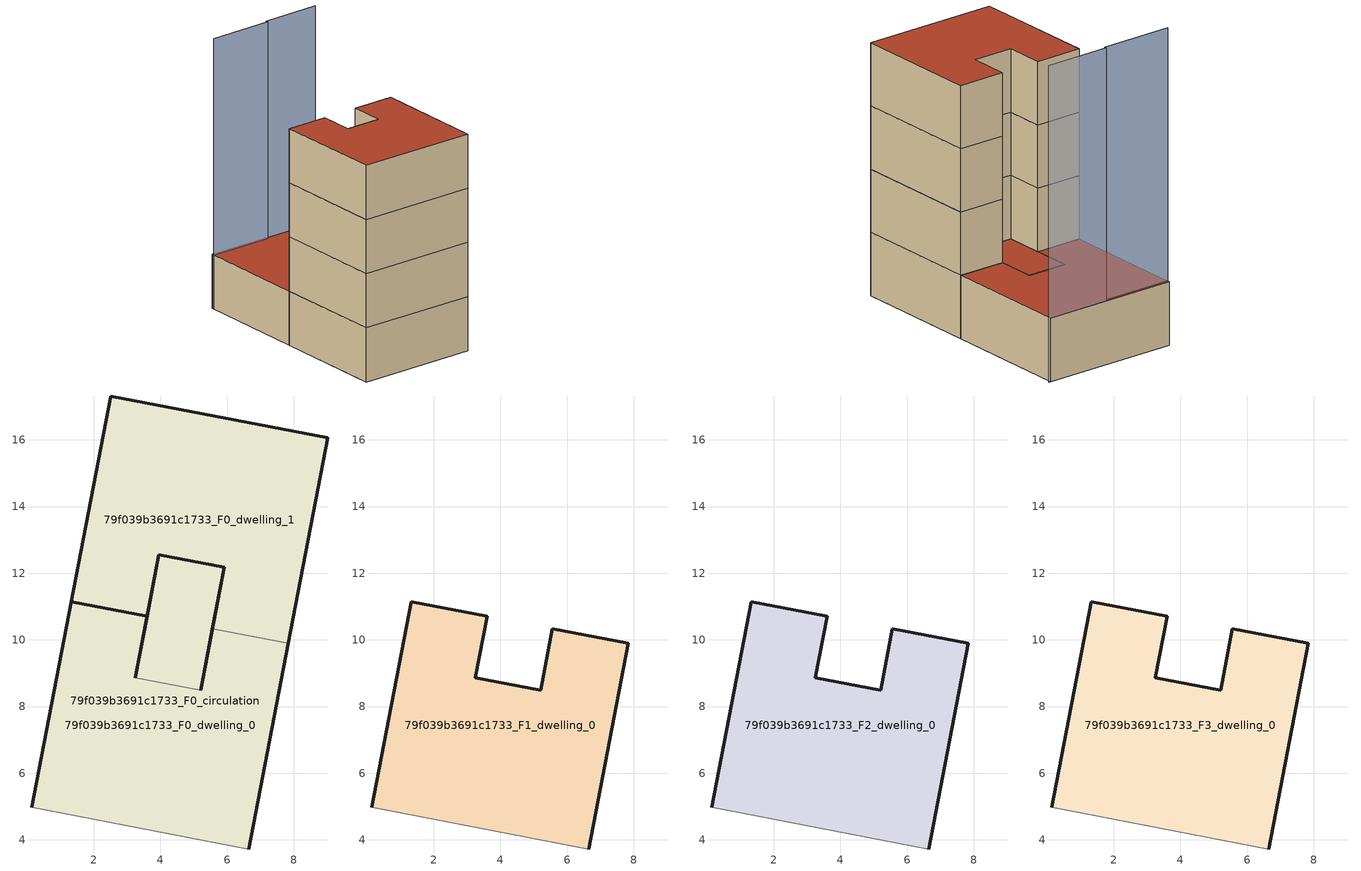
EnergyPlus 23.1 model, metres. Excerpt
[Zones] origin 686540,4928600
79f039b3691c1733_F0_dwelling_0
 floor ground (EU_floor_Construction): 7.84,9.9 6.66,3.73 0.14,4.98 1.32,11.15 3.6,10.71 3.25,8.86 5.2,8.48 5.56,10.34 z0; 5.91,12.19 5.2,8.48 3.25,8.86 3.6,10.71 3.96,12.56 z0
 wall outside (EU_wall_Construction): 6.66,3.73 7.84,9.9 / 5.56,10.34 5.2,8.48 / 3.25,8.86 3.6,10.71 1.32,11.15 0.14,4.98 z0:3
 wall adiabatic (EU_wall_Construction): 0.14,4.98 6.66,3.73 z0:3
 wall to 79f039b3691c1733_F0_dwelling_1 (EU_wall_Construction): 7.84,9.9 5.56,10.34 z0:3
 wall to 79f039b3691c1733_F0_circulation (EU_wall_Construction): 5.2,8.48 3.25,8.86 z0:3
 roof outside (EU_floor_Construction): 5.2,8.48 5.91,12.19 3.96,12.56 3.6,10.71 3.25,8.86 z3
79f039b3691c1733_F0_dwelling_1
 floor ground (EU_floor_Construction): 5.91,12.19 5.2,8.48 3.25,8.86 3.6,10.71 3.96,12.56 z0; 9.02,16.07 7.84,9.9 5.56,10.34 5.91,12.19 3.96,12.56 3.6,10.71 1.32,11.15 2.51,17.32 z0
 wall outside (EU_wall_Construction): 7.84,9.9 9.02,16.07 2.51,17.32 1.32,11.15 3.6,10.71 3.96,12.56 5.91,12.19 5.56,10.34 z0:3
 roof outside (EU_roof_Construction): 7.84,9.9 9.02,16.07 2.51,17.32 1.32,11.15 3.6,10.71 3.96,12.56 5.91,12.19 5.56,10.34 z3; 5.2,8.48 5.91,12.19 3.96,12.56 3.6,10.71 3.25,8.86 z3
79f039b3691c1733_F0_circulation
 floor ground (EU_floor_Construction): 7.84,9.9 6.66,3.73 0.14,4.98 1.32,11.15 3.6,10.71 3.25,8.86 5.2,8.48 5.56,10.34 z0; 5.91,12.19 5.2,8.48 3.25,8.86 3.6,10.71 3.96,12.56 z0; 9.02,16.07 7.84,9.9 5.56,10.34 5.91,12.19 3.96,12.56 3.6,10.71 1.32,11.15 2.51,17.32 z0
 wall outside (EU_wall_Construction): 5.2,8.48 5.91,12.19 3.96,12.56 3.25,8.86 z0:3
 roof outside (EU_roof_Construction): 5.2,8.48 5.91,12.19 3.96,12.56 3.6,10.71 3.25,8.86 z3; 6.66,3.73 7.84,9.9 5.56,10.34 5.2,8.48 3.25,8.86 3.6,10.71 1.32,11.15 0.14,4.98 z3; 7.84,9.9 9.02,16.07 2.51,17.32 1.32,11.15 3.6,10.71 3.96,12.56 5.91,12.19 5.56,10.34 z3
79f039b3691c1733_F1_dwelling_0
 floor to 79f039b3691c1733_F0_dwelling_0 (EU_floor_Construction): 7.84,9.9 6.66,3.73 0.14,4.98 1.32,11.15 3.6,10.71 3.25,8.86 5.2,8.48 5.56,10.34 z3
 wall outside (EU_wall_Construction): 6.66,3.73 7.84,9.9 5.56,10.34 5.2,8.48 3.25,8.86 3.6,10.71 1.32,11.15 0.14,4.98 z3:6
 wall adiabatic (EU_wall_Construction): 0.14,4.98 6.66,3.73 z3:6
79f039b3691c1733_F2_dwelling_0
 floor to 79f039b3691c1733_F1_dwelling_0 (EU_floor_Construction): 7.84,9.9 6.66,3.73 0.14,4.98 1.32,11.15 3.6,10.71 3.25,8.86 5.2,8.48 5.56,10.34 z6
 wall outside (EU_wall_Construction): 6.66,3.73 7.84,9.9 5.56,10.34 5.2,8.48 3.25,8.86 3.6,10.71 1.32,11.15 0.14,4.98 z6:9
 wall adiabatic (EU_wall_Construction): 0.14,4.98 6.66,3.73 z6:9
79f039b3691c1733_F3_dwelling_0
 floor to 79f039b3691c1733_F2_dwelling_0 (EU_floor_Construction): 7.84,9.9 6.66,3.73 0.14,4.98 1.32,11.15 3.6,10.71 3.25,8.86 5.2,8.48 5.56,10.34 z9
 wall outside (EU_wall_Construction): 6.66,3.73 7.84,9.9 5.56,10.34 5.2,8.48 3.25,8.86 3.6,10.71 1.32,11.15 0.14,4.98 z9:12
 wall adiabatic (EU_wall_Construction): 0.14,4.98 6.66,3.73 z9:12
 roof outside (EU_roof_Construction): 6.66,3.73 7.84,9.9 5.56,10.34 5.2,8.48 3.25,8.86 3.6,10.71 1.32,11.15 0.14,4.98 z12
shading: 9.12,16.03 5.94,16.62 / 5.92,16.52 2.45,17.19 z0:15
[Building]
EU S2 Campaign: North Axis=0; Terrain=City; Solar Distribution=FullExterior
[Site:Location]
Bologna: Latitude=44.5; Longitude=11.25; Time Zone=1; Elevation=37
[SizingPeriod:WeatherFileDays]
AnnualSizingPeriod: Begin Month=1; Begin Day of Month=1; End Month=12; End Day of Month=31; Day of Week for Start Day=Monday; Use Weather File Daylight Saving Period=No; Use Weather File Rain and Snow Indicators=No
[MATERIAL]
EU_InternalMass_Material: Roughness=MediumRough; Thickness=0.1; Conductivity=1; Density=1800; Specific Heat=900; Thermal Absorptance=0.9; Solar Absorptance=0.7; Visible Absorptance=0.7
[MATERIAL:NOMASS] Roughness=MediumRough; Thermal Absorptance=0.9; Solar Absorptance=0.7; Visible Absorptance=0.7
Name | Thermal Resistance
EU_wall_NoMass | 0.937881
EU_roof_NoMass | 0.548572
EU_floor_NoMass | 0.71348
[CONSTRUCTION]
EU_wall_Construction: EU_wall_NoMass
EU_roof_Construction: EU_roof_NoMass
EU_floor_Construction: EU_floor_NoMass
EU_InternalMass_Construction: EU_InternalMass_Material
[ZONE] Type=1; Multiplier=1; Ceiling Height=autocalculate; Floor Area=autocalculate; Part of Total Floor Area=Yes
Name | Volume
79f039b3691c1733_F0_dwelling_0 | 136.308
79f039b3691c1733_F1_dwelling_0 | 113.799
79f039b3691c1733_F2_dwelling_0; 79f039b3691c1733_F3_dwelling_0 | 113.796
79f039b3691c1733_F0_dwelling_1 | 136.304
79f039b3691c1733_F0_circulation | 250.104
[INTERNALMASS] Construction=EU_InternalMass_Construction
Name | Zone or ZoneList | Surface Area
79f039b3691c1733_F0_dwelling_0_EU_InternalMass | 79f039b3691c1733_F0_dwelling_0 | 37.9321
79f039b3691c1733_F0_dwelling_1_EU_InternalMass | 79f039b3691c1733_F0_dwelling_1 | 37.9321
79f039b3691c1733_F1_dwelling_0_EU_InternalMass | 79f039b3691c1733_F1_dwelling_0 | 83.3567
79f039b3691c1733_F2_dwelling_0_EU_InternalMass | 79f039b3691c1733_F2_dwelling_0 | 83.3567
79f039b3691c1733_F3_dwelling_0_EU_InternalMass | 79f039b3691c1733_F3_dwelling_0 | 83.3567
[OTHEREQUIPMENT] Fuel Type=Electricity; Design Level Calculation Method=Watts/Area; Power per Zone Floor Area=1; Fraction Latent=0; Fraction Radiant=0; Fraction Lost=0; Carbon Dioxide Generation Rate=0; EndUse Subcategory=EU_Step8_InternalGains
Name | Zone or ZoneList or Space or SpaceList | Schedule
EU_Step8_InternalGain_79f039b3691c1733_F0_dwelling_0_f000 | 79f039b3691c1733_F0_dwelling_0 | EU_Step8_GainSchedule_79f039b3691c1733_F0_dwelling_0_f000
EU_Step8_InternalGain_79f039b3691c1733_F0_dwelling_1_f000 | 79f039b3691c1733_F0_dwelling_1 | EU_Step8_GainSchedule_79f039b3691c1733_F0_dwelling_1_f000
EU_Step8_InternalGain_79f039b3691c1733_F1_dwelling_0_f000 | 79f039b3691c1733_F1_dwelling_0 | EU_Step8_GainSchedule_79f039b3691c1733_F1_dwelling_0_f000
EU_Step8_InternalGain_79f039b3691c1733_F2_dwelling_0_f000 | 79f039b3691c1733_F2_dwelling_0 | EU_Step8_GainSchedule_79f039b3691c1733_F2_dwelling_0_f000
EU_Step8_InternalGain_79f039b3691c1733_F3_dwelling_0_f000 | 79f039b3691c1733_F3_dwelling_0 | EU_Step8_GainSchedule_79f039b3691c1733_F3_dwelling_0_f000
[ZONEINFILTRATION:DESIGNFLOWRATE]
EU_Circulation_Infiltration_79f039b3691c1733_F0_circulation: Zone or ZoneList or Space or SpaceList=79f039b3691c1733_F0_circulation; Schedule=EU_AlwaysOn; Design Flow Rate Calculation Method=Flow/Area; Flow Rate per Floor Area=0.0005; Constant Term Coefficient=1; Temperature Term Coefficient=0; Velocity Term Coefficient=0; Velocity Squared Term Coefficient=0
[ZONEVENTILATION:DESIGNFLOWRATE] Schedule=EU_AlwaysOn; Design Flow Rate Calculation Method=AirChanges/Hour; Air Changes per Hour=0.687892; Ventilation Type=Natural; Fan Pressure Rise=0; Fan Total Efficiency=1; Constant Term Coefficient=1; Temperature Term Coefficient=0; Velocity Term Coefficient=0; Velocity Squared Term Coefficient=0; Minimum Indoor Temperature=-100; Maximum Indoor Temperature=100; Delta Temperature=-100; Minimum Outdoor Temperature=-100; Maximum Outdoor Temperature=100; Maximum Wind Speed=40
Name | Zone or ZoneList or Space or SpaceList
EU_ConstantAir_79f039b3691c1733_F0_dwelling_0 | 79f039b3691c1733_F0_dwelling_0
EU_ConstantAir_79f039b3691c1733_F0_dwelling_1 | 79f039b3691c1733_F0_dwelling_1
EU_ConstantAir_79f039b3691c1733_F1_dwelling_0 | 79f039b3691c1733_F1_dwelling_0
EU_ConstantAir_79f039b3691c1733_F2_dwelling_0 | 79f039b3691c1733_F2_dwelling_0
EU_ConstantAir_79f039b3691c1733_F3_dwelling_0 | 79f039b3691c1733_F3_dwelling_0
[HVACTEMPLATE:THERMOSTAT] Constant Heating Setpoint=20; Constant Cooling Setpoint=50
EU_HeatOnly_79f039b3691c1733_F0_dwelling_0; EU_HeatOnly_79f039b3691c1733_F0_dwelling_1; EU_HeatOnly_79f039b3691c1733_F1_dwelling_0; EU_HeatOnly_79f039b3691c1733_F2_dwelling_0; EU_HeatOnly_79f039b3691c1733_F3_dwelling_0
[HVACTEMPLATE:ZONE:IDEALLOADSAIRSYSTEM] System Availability Schedule=EU_AlwaysOn; Maximum Heating Supply Air Temperature=50; Minimum Cooling Supply Air Temperature=13; Maximum Heating Supply Air Humidity Ratio=0.0156; Minimum Cooling Supply Air Humidity Ratio=0.0077; Heating Limit=NoLimit; Cooling Limit=NoLimit; Heating Availability Schedule=EU_AlwaysOn; Cooling Availability Schedule=EU_CoolingOff; Dehumidification Control Type=ConstantSensibleHeatRatio; Cooling Sensible Heat Ratio=0.7; Dehumidification Setpoint=60; Humidification Control Type=None; Humidification Setpoint=30; Outdoor Air Method=None; Outdoor Air Flow Rate per Person=0.00944; Outdoor Air Flow Rate per Zone Floor Area=0; Outdoor Air Flow Rate per Zone=0; Demand Controlled Ventilation Type=None; Outdoor Air Economizer Type=NoEconomizer; Heat Recovery Type=None; Sensible Heat Recovery Effectiveness=0.7; Latent Heat Recovery Effectiveness=0.65
Name | Template Thermostat
79f039b3691c1733_F0_dwelling_0 | EU_HeatOnly_79f039b3691c1733_F0_dwelling_0
79f039b3691c1733_F0_dwelling_1 | EU_HeatOnly_79f039b3691c1733_F0_dwelling_1
79f039b3691c1733_F1_dwelling_0 | EU_HeatOnly_79f039b3691c1733_F1_dwelling_0
79f039b3691c1733_F2_dwelling_0 | EU_HeatOnly_79f039b3691c1733_F2_dwelling_0
79f039b3691c1733_F3_dwelling_0 | EU_HeatOnly_79f039b3691c1733_F3_dwelling_0
[SIZING:ZONE] Zone Cooling Design Supply Air Temperature Input Method=SupplyAirTemperature; Zone Cooling Design Supply Air Temperature=13; Zone Heating Design Supply Air Temperature Input Method=SupplyAirTemperature; Zone Heating Design Supply Air Temperature=50; Zone Cooling Design Supply Air Humidity Ratio=0.008; Zone Heating Design Supply Air Humidity Ratio=0.008; Cooling Design Air Flow Method=DesignDay; Cooling Design Air Flow Rate=0; Cooling Minimum Air Flow per Zone Floor Area=0.000762; Cooling Minimum Air Flow=0; Cooling Minimum Air Flow Fraction=0.2; Heating Design Air Flow Method=DesignDay; Heating Design Air Flow Rate=0; Heating Maximum Air Flow per Zone Floor Area=0.002032; Heating Maximum Air Flow=0.141576; Heating Maximum Air Flow Fraction=0.3; Account for Dedicated Outdoor Air System=No; Dedicated Outdoor Air System Control Strategy=NeutralSupplyAir; Dedicated Outdoor Air Low Setpoint Temperature for Design=autosize; Dedicated Outdoor Air High Setpoint Temperature for Design=autosize; Zone Load Sizing Method=Sensible Load Only No Latent Load; Zone Latent Cooling Design Supply Air Humidity Ratio Input Method=HumidityRatioDifference; Zone Cooling Design Supply Air Humidity Ratio Difference=0.005; Zone Latent Heating Design Supply Air Humidity Ratio Input Method=HumidityRatioDifference; Zone Humidification Design Supply Air Humidity Ratio Difference=0.005
79f039b3691c1733_F0_dwelling_0; 79f039b3691c1733_F0_dwelling_1; 79f039b3691c1733_F1_dwelling_0; 79f039b3691c1733_F2_dwelling_0; 79f039b3691c1733_F3_dwelling_0
[SCHEDULE:CONSTANT]
Name | Hourly Value
EU_AlwaysOn | 1
EU_CoolingOff | 0
[SCHEDULE:FILE] Column Number=1; Rows to Skip at Top=0; Number of Hours of Data=8760; Column Separator=Comma; Interpolate to Timestep=No; Minutes per Item=60; Adjust Schedule for Daylight Savings=Yes
Name | File
EU_Step8_GainSchedule_79f039b3691c1733_F0_dwelling_0_f000 | ../../schedules/79f039b3691c1733/79f039b3691c1733_F0_dwelling_0_f000_gain.csv
EU_Step8_GainSchedule_79f039b3691c1733_F0_dwelling_1_f000 | ../../schedules/79f039b3691c1733/79f039b3691c1733_F0_dwelling_1_f000_gain.csv
EU_Step8_GainSchedule_79f039b3691c1733_F1_dwelling_0_f000 | ../../schedules/79f039b3691c1733/79f039b3691c1733_F1_dwelling_0_f000_gain.csv
EU_Step8_GainSchedule_79f039b3691c1733_F2_dwelling_0_f000 | ../../schedules/79f039b3691c1733/79f039b3691c1733_F2_dwelling_0_f000_gain.csv
EU_Step8_GainSchedule_79f039b3691c1733_F3_dwelling_0_f000 | ../../schedules/79f039b3691c1733/79f039b3691c1733_F3_dwelling_0_f000_gain.csv
